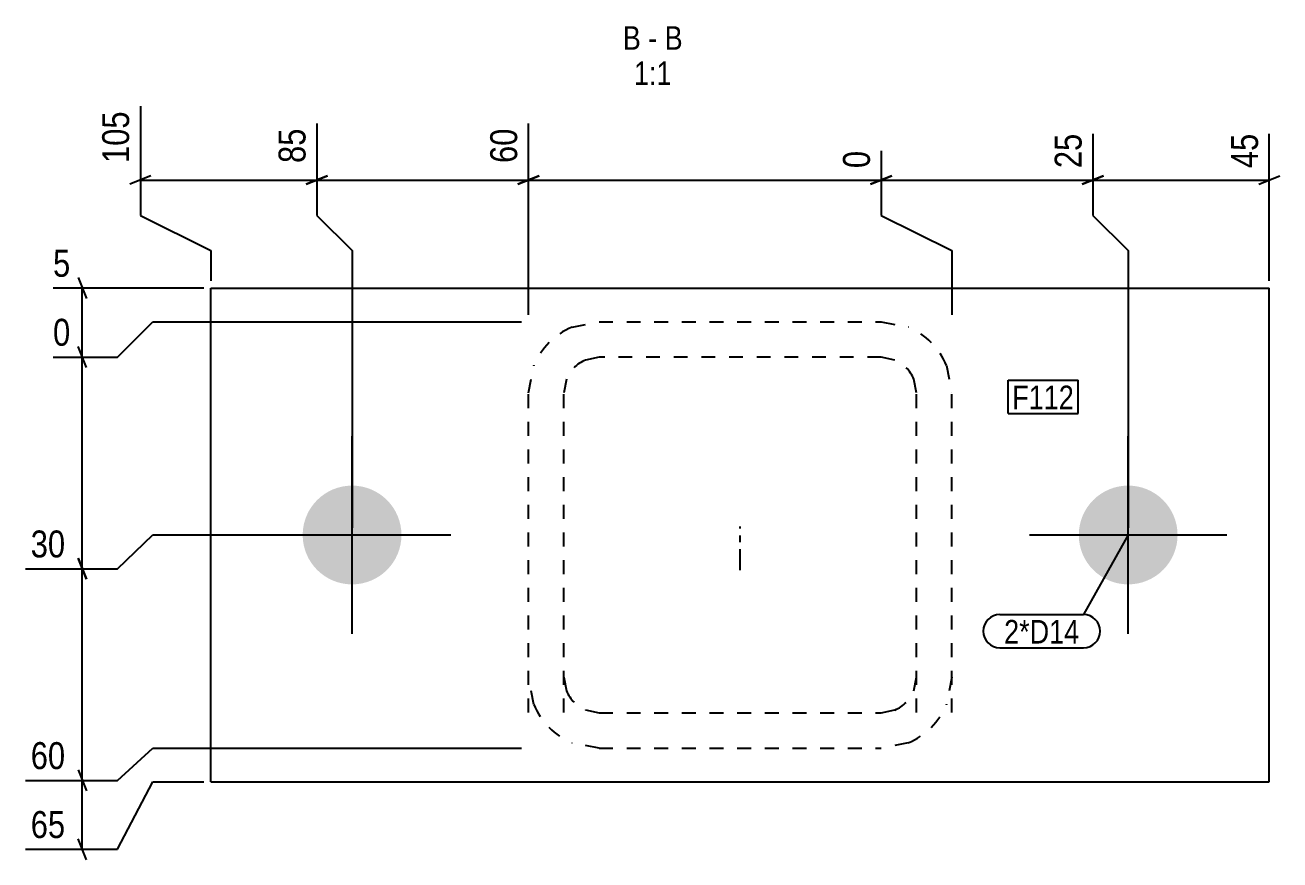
# Model space of a CAD drawing. Header units: millimetres. Extents: x 12 to 23024, y 2 to 282.
# Drawn here: x 10787.9 to 10965.8, y 2.4 to 120.7 of the extents above; entities that cross this region are included whole.
import ezdxf

# ---------------------------------------------------------------- set-up
doc = ezdxf.new("R2010")
doc.units = ezdxf.units.MM
doc.linetypes.add('DXK_LINE_DOT2', pattern=[3.9198, 1.9599, -1.9599])
doc.linetypes.add('DXK_LINE_DOT3', pattern=[5.9187, 2.979, -0.9799, 0.9799, -0.9799])
for name, color, linetype in [('MÅLSÆTNING', 7, 'Continuous'), ('STÅL', 7, 'Continuous'), ('TEKST', 7, 'Continuous')]:
    doc.layers.add(name, color=color, linetype=linetype)
doc.styles.add('Arial Narrow', font='ARIALN.TTF', dxfattribs={"height": 0.2})

msp = doc.modelspace()

# ---------------------------------------------------------------- hatches: boundary and pattern name
at = {"layer": 'STÅL', "linetype": 'Continuous'}
for points in [[(10834.28, 55.45, -1), (10834.28, 41.45, -1)], [(10944.28, 55.45, -1), (10944.28, 41.45, -1)]]:
    msp.add_hatch(color=96, dxfattribs=at).paths.add_polyline_path(points)

# ---------------------------------------------------------------- linework, layer by layer
at = {"layer": 'MÅLSÆTNING', "color": 7, "linetype": 'Continuous'}
for p, q in [((10804.28, 109.22), (10804.28, 93.75)), ((10829.28, 106.78), (10829.28, 93.75)), ((10829.28, 106.78), (10829.28, 93.75)), ((10859.28, 79.67), (10859.28, 106.78)), ((10859.28, 79.67), (10859.28, 106.78)), ((10939.28, 105.32), (10939.28, 93.75)), ((10964.28, 84.45), (10964.28, 105.32)), ((10909.28, 102.89), (10909.28, 93.75)), ((10909.28, 102.89), (10909.28, 93.75)), ((10805.78, 99.35), (10802.78, 98.15)), ((10804.28, 98.75), (10829.28, 98.75)), ((10830.78, 99.35), (10827.78, 98.15)), ((10827.78, 98.15), (10830.78, 99.35)), ((10829.28, 98.75), (10859.28, 98.75)), ((10860.78, 99.35), (10857.78, 98.15)), ((10857.78, 98.15), (10860.78, 99.35)), ((10859.28, 98.75), (10909.28, 98.75)), ((10910.78, 99.35), (10907.78, 98.15)), ((10907.78, 98.15), (10910.78, 99.35)), ((10909.28, 98.75), (10939.28, 98.75)), ((10937.78, 98.15), (10940.78, 99.35)), ((10939.28, 98.75), (10964.28, 98.75)), ((10962.78, 98.15), (10965.78, 99.35)), ((10804.28, 93.75), (10814.28, 88.75)), ((10829.28, 93.75), (10834.28, 88.75)), ((10829.28, 93.75), (10834.28, 88.75)), ((10909.28, 93.75), (10919.28, 88.75)), ((10909.28, 93.75), (10919.28, 88.75)), ((10939.28, 93.75), (10944.28, 88.75)), ((10939.28, 93.75), (10944.28, 88.75)), ((10814.28, 88.75), (10814.28, 84.45)), ((10834.28, 88.75), (10834.28, 49.45)), ((10834.28, 88.75), (10834.28, 49.45)), ((10919.28, 88.75), (10919.28, 79.67)), ((10919.28, 88.75), (10919.28, 79.67)), ((10944.28, 88.75), (10944.28, 49.45)), ((10944.28, 88.75), (10944.28, 49.45)), ((10795.44, 84.95), (10796.64, 81.95)), ((10813.28, 83.45), (10791.9, 83.45)), ((10796.04, 73.67), (10796.04, 83.45)), ((10801.04, 73.67), (10806.04, 78.67)), ((10801.04, 73.67), (10806.04, 78.67)), ((10806.04, 78.67), (10858.28, 78.67)), ((10806.04, 78.67), (10858.28, 78.67)), ((10796.64, 72.17), (10795.44, 75.17)), ((10791.9, 73.67), (10801.04, 73.67)), ((10796.04, 43.67), (10796.04, 73.67)), ((10801.04, 43.67), (10806.04, 48.45)), ((10801.04, 43.67), (10806.04, 48.45)), ((10806.04, 48.45), (10833.28, 48.45)), ((10806.04, 48.45), (10833.28, 48.45)), ((10795.44, 45.17), (10796.64, 42.17)), ((10796.64, 42.17), (10795.44, 45.17)), ((10788.01, 43.67), (10801.04, 43.67)), ((10788.01, 43.67), (10801.04, 43.67)), ((10796.04, 13.67), (10796.04, 43.67)), ((10801.04, 13.67), (10806.04, 18.22)), ((10801.04, 13.67), (10806.04, 18.22)), ((10806.04, 18.22), (10858.28, 18.22)), ((10806.04, 18.22), (10858.28, 18.22)), ((10795.44, 15.17), (10796.64, 12.17)), ((10795.44, 15.17), (10796.64, 12.17)), ((10788.01, 13.67), (10801.04, 13.67)), ((10788.01, 13.67), (10801.04, 13.67)), ((10796.04, 3.9), (10796.04, 13.67)), ((10801.04, 3.9), (10806.04, 13.45)), ((10806.04, 13.45), (10813.28, 13.45)), ((10796.64, 2.4), (10795.44, 5.4)), ((10788.01, 3.9), (10801.04, 3.9))]:
    msp.add_line(p, q, dxfattribs=at)
at = {"layer": 'STÅL', "color": 2, "linetype": 'Continuous'}
for p, q in [((10814.28, 13.45), (10814.28, 83.45)), ((10814.28, 83.45), (10964.28, 83.45)), ((10964.28, 13.45), (10964.28, 83.45)), ((10814.28, 13.45), (10964.28, 13.45))]:
    msp.add_line(p, q, dxfattribs=at)
at = {"layer": 'STÅL', "color": 7, "linetype": 'DXK_LINE_DOT2'}
for p, q in [((10865.46, 77.91), (10869.28, 78.67)), ((10869.28, 78.67), (10909.28, 78.67)), ((10909.28, 78.67), (10913.11, 77.91)), ((10869.28, 73.64), (10867.37, 73.25)), ((10909.28, 73.64), (10869.28, 73.64)), ((10911.2, 73.25), (10909.28, 73.64)), ((10859.28, 68.6), (10860.05, 72.46)), ((10918.52, 72.46), (10919.28, 68.6)), ((10864.67, 70.53), (10864.28, 68.6)), ((10914.28, 68.6), (10913.9, 70.53)), ((10859.28, 23.31), (10859.28, 68.6)), ((10864.28, 23.31), (10864.28, 68.6)), ((10914.28, 23.31), (10914.28, 68.6)), ((10919.28, 23.31), (10919.28, 68.6)), ((10860.05, 24.44), (10859.28, 28.3)), ((10864.28, 28.3), (10864.67, 26.37)), ((10913.9, 26.37), (10914.28, 28.3)), ((10919.28, 28.3), (10918.52, 24.44)), ((10867.37, 23.65), (10869.28, 23.26)), ((10869.28, 23.26), (10909.28, 23.26)), ((10909.28, 23.26), (10911.2, 23.65)), ((10869.28, 18.22), (10865.46, 18.99)), ((10869.28, 18.22), (10909.28, 18.22)), ((10913.11, 18.99), (10909.28, 18.22))]:
    msp.add_line(p, q, dxfattribs=at)
at = {"layer": 'STÅL', "color": 96, "linetype": 'Continuous'}
for p, q in [((10834.28, 34.45), (10834.28, 62.45)), ((10944.28, 34.45), (10944.28, 62.45)), ((10820.28, 48.45), (10848.28, 48.45)), ((10930.28, 48.45), (10958.28, 48.45))]:
    msp.add_line(p, q, dxfattribs=at)
at = {"layer": 'STÅL', "color": 7, "linetype": 'DXK_LINE_DOT3'}
msp.add_line((10889.28, 43.46), (10889.28, 49.67), dxfattribs=at)
at = {"layer": 'STÅL', "color": 7, "linetype": 'DXK_LINE_DOT2'}
for centre, radius, start, end in [((10869.33, 68.65), 10.04, 112.7149, 157.7138), ((10909.24, 68.65), 10.04, 22.2862, 67.2851), ((10869.31, 68.62), 5.02, 112.7149, 157.7138), ((10909.26, 68.62), 5.02, 22.2862, 67.2851), ((10869.31, 28.27), 5.02, 202.2862, 247.2851), ((10909.26, 28.27), 5.02, 292.7149, 337.7138), ((10869.33, 28.25), 10.04, 202.2862, 247.2851), ((10909.24, 28.25), 10.04, 292.7149, 337.7138)]:
    msp.add_arc(centre, radius, start, end, dxfattribs=at)

# ---------------------------------------------------------------- wipeouts: each hides what was drawn before it
at = {"color": 0, "linetype": 'Continuous'}
for points in [[(10875.21, 117.22), (10875.21, 120.72), (10872.65, 120.72), (10872.65, 117.22)], [(10877.53, 117.22), (10877.53, 120.72), (10876.26, 120.72), (10876.26, 117.22)], [(10881.14, 117.22), (10881.14, 120.72), (10878.58, 120.72), (10878.58, 117.22)], [(10879.56, 112.22), (10879.56, 115.72), (10874.23, 115.72), (10874.23, 112.22)]]:
    msp.add_wipeout(points, dxfattribs=at).dxf.layer = 'TEKST'
at = {"color": 0}
for points in [[(10936.59, 66.28), (10936.59, 69.78), (10927.85, 69.78), (10927.85, 66.28)], [(10937.36, 33.07), (10937.36, 36.57), (10926.7, 36.57), (10926.7, 33.07)]]:
    msp.add_wipeout(points, dxfattribs=at).dxf.layer = 'TEKST'

# ---------------------------------------------------------------- next in the draw order: texts
at = {"layer": 'TEKST', "color": 3, "linetype": 'Continuous', "style": 'Arial Narrow'}
for s, p in [('B', (10872.65, 117.22)), ('B', (10878.58, 117.22)), ('-', (10876.26, 117.22)), ('1:1', (10874.23, 112.22))]:
    msp.add_text(s, height=3.34, dxfattribs=at).set_placement(p)

# ---------------------------------------------------------------- next in the draw order: wipeouts: each hides what was drawn before it
at = {"color": 0, "linetype": 'Continuous'}
for points in [[(10803.48, 109.29), (10797.88, 109.29), (10797.88, 100.38), (10803.48, 100.38)], [(10828.48, 106.85), (10822.88, 106.85), (10822.88, 100.38), (10828.48, 100.38)], [(10858.48, 106.85), (10852.88, 106.85), (10852.88, 100.38), (10858.48, 100.38)], [(10938.48, 106.12), (10932.88, 106.12), (10932.88, 99.65), (10938.48, 99.65)], [(10963.48, 106.12), (10957.88, 106.12), (10957.88, 99.65), (10963.48, 99.65)], [(10908.48, 103.69), (10902.88, 103.69), (10902.88, 99.65), (10908.48, 99.65)], [(10795.14, 84.25), (10795.14, 89.85), (10791.1, 89.85), (10791.1, 84.25)], [(10795.14, 74.47), (10795.14, 80.07), (10791.1, 80.07), (10791.1, 74.47)], [(10794.41, 44.47), (10794.41, 50.07), (10787.94, 50.07), (10787.94, 44.47)], [(10794.41, 14.47), (10794.41, 20.07), (10787.94, 20.07), (10787.94, 14.47)], [(10794.41, 4.7), (10794.41, 10.3), (10787.94, 10.3), (10787.94, 4.7)]]:
    msp.add_wipeout(points, dxfattribs=at).dxf.layer = 'MÅLSÆTNING'
at = {"color": 0}
for points in [[(10936.59, 66.28), (10936.59, 69.78), (10927.85, 69.78), (10927.85, 66.28)], [(10937.36, 33.07), (10937.36, 36.57), (10926.7, 36.57), (10926.7, 33.07)]]:
    msp.add_wipeout(points, dxfattribs=at).dxf.layer = 'TEKST'

# ---------------------------------------------------------------- next in the draw order: linework, layer by layer
at = {"layer": 'MÅLSÆTNING', "color": 7, "linetype": 'Continuous'}
for p, q in [((10939.28, 105.32), (10939.28, 93.75)), ((10940.78, 99.35), (10937.78, 98.15)), ((10796.64, 72.17), (10795.44, 75.17)), ((10791.9, 73.67), (10801.04, 73.67))]:
    msp.add_line(p, q, dxfattribs=at)
at = {"layer": 'TEKST', "color": 7, "linetype": 'Continuous'}
for p, q in [((10927.25, 70.38), (10937.19, 70.38)), ((10927.25, 65.68), (10927.25, 70.38)), ((10937.19, 65.68), (10937.19, 70.38)), ((10927.25, 65.68), (10937.19, 65.68)), ((10944.28, 48.45), (10937.96, 37.17)), ((10926.1, 37.17), (10937.96, 37.17)), ((10926.1, 32.47), (10937.96, 32.47))]:
    msp.add_line(p, q, dxfattribs=at)
for centre, start, end in [((10926.1, 34.82), 90, 270), ((10937.96, 34.82), 270, 90)]:
    msp.add_arc(centre, 2.35, start, end, dxfattribs=at)

# ---------------------------------------------------------------- next in the draw order: texts
at = {"layer": 'MÅLSÆTNING', "color": 3, "linetype": 'Continuous', "style": 'Arial Narrow'}
for s, height, p in [('105', 3.818, (10802.68, 101.18)), ('85', 3.818, (10827.68, 101.18)), ('60', 3.818, (10857.68, 101.18)), ('25', 3.818, (10937.68, 100.45)), ('45', 3.818, (10962.68, 100.45)), ('0', 3.82, (10907.68, 100.45))]:
    msp.add_text(s, height=height, rotation=90.0002, dxfattribs=at).set_placement(p)
for s, height, p in [('5', 3.82, (10791.9, 85.05)), ('0', 3.82, (10791.9, 75.27)), ('30', 3.818, (10788.74, 45.27)), ('60', 3.818, (10788.74, 15.27)), ('65', 3.818, (10788.74, 5.5))]:
    msp.add_text(s, height=height, dxfattribs=at).set_placement(p)
at = {"layer": 'TEKST', "color": 3, "style": 'Arial Narrow'}
for s, p in [('F112', (10927.85, 66.28)), ('2*D14', (10926.7, 33.07))]:
    msp.add_text(s, height=3.34, dxfattribs=at).set_placement(p)

doc.saveas('drawing.dxf')
